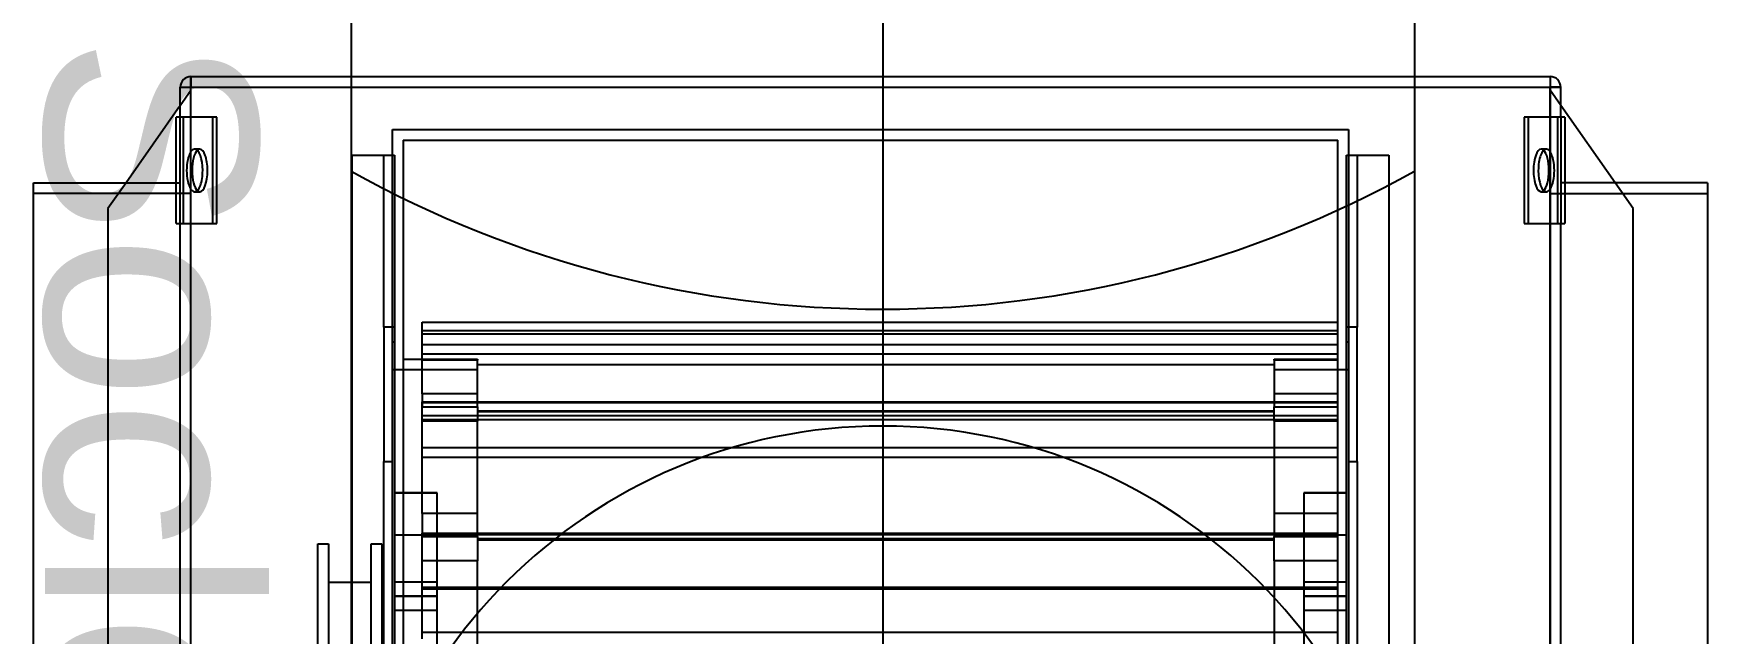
# Model space of a CAD drawing. Header units: millimetres. Extents: x 522027 to 600964, y -380282 to -298602.
# Drawn here: x 560992 to 561779, y -339622 to -339339 of the extents above; entities that cross this region are included whole.
import ezdxf

# ---------------------------------------------------------------- set-up
doc = ezdxf.new("R2010")
doc.units = ezdxf.units.MM
doc.layers.add('3-BAT C-Niveau -2', color=7, linetype='Continuous')
doc.layers.add('prlm-VMC', color=82, linetype='Continuous', lineweight=25)
doc.styles.add('Arial', font='arial.ttf')

msp = doc.modelspace()

# ---------------------------------------------------------------- linework, layer by layer
at = {"layer": 'prlm-VMC'}
for p, q in [((561141, -339178.89), (561141, -339774.13)), ((561391, -339178.89), (561391, -340099.13)), ((561641, -339178.89), (561641, -339774.13)), ((561065.71, -339359.63), (561065.71, -339364.63)), ((561065.71, -339364.63), (561065.71, -339359.63)), ((561065.71, -339359.63), (561704.71, -339359.63)), ((561704.71, -339359.63), (561704.71, -339364.63)), ((561704.71, -339359.63), (561704.71, -339364.63)), ((561060.71, -339378.83), (561060.71, -339364.63)), ((561060.71, -339364.63), (561065.71, -339364.63)), ((561060.71, -339364.63), (561065.71, -339364.63)), ((561060.71, -339373.2), (561065.71, -339366.06)), ((561065.71, -339366.06), (561065.71, -339364.63)), ((561065.71, -340238.63), (561065.71, -339364.63)), ((561065.71, -339364.63), (561704.71, -339364.63)), ((561065.71, -339364.63), (561704.71, -339364.63)), ((561065.71, -339364.63), (561704.71, -339364.63)), ((561065.71, -339378.83), (561065.71, -339364.63)), ((561704.71, -339364.63), (561704.71, -340238.63)), ((561704.71, -339364.63), (561709.71, -339364.63)), ((561709.71, -339364.63), (561704.71, -339364.63)), ((561704.71, -339378.83), (561704.71, -339364.63)), ((561704.71, -339366.06), (561704.71, -339364.63)), ((561709.71, -339373.2), (561704.71, -339366.06)), ((561709.71, -339378.83), (561709.71, -339364.63)), ((561060.71, -339373.2), (561035.21, -339409.63)), ((561735.22, -339409.63), (561709.71, -339373.2)), ((561076.04, -339378.83), (561058.81, -339378.83)), ((561058.81, -339428.83), (561058.81, -339378.83)), ((561060.71, -339428.83), (561060.71, -339378.83)), ((561062.05, -339378.83), (561062.05, -339428.83)), ((561065.71, -339428.83), (561065.71, -339378.83)), ((561077.92, -339378.83), (561076.04, -339378.83)), ((561076.04, -339428.83), (561076.04, -339378.83)), ((561077.92, -339428.83), (561077.92, -339378.83)), ((561160.46, -339642.63), (561160.46, -339384.63)), ((561160.46, -339384.63), (561235.38, -339384.63)), ((561235.38, -339384.63), (561310.3, -339384.63)), ((561310.3, -339384.63), (561385.21, -339384.63)), ((561385.21, -339384.63), (561460.13, -339384.63)), ((561460.13, -339384.63), (561535.05, -339384.63)), ((561535.05, -339384.63), (561609.96, -339384.63)), ((561609.96, -339384.63), (561609.96, -339642.63)), ((561694.39, -339378.83), (561692.51, -339378.83)), ((561692.51, -339378.83), (561692.51, -339428.83)), ((561711.61, -339378.83), (561694.39, -339378.83)), ((561694.39, -339378.83), (561694.39, -339428.83)), ((561704.71, -339428.83), (561704.71, -339378.83)), ((561708.37, -339428.83), (561708.37, -339378.83)), ((561709.71, -339378.83), (561709.71, -339428.83)), ((561711.61, -339378.83), (561711.61, -339428.83)), ((561165.46, -339389.63), (561165.46, -339647.63)), ((561165.46, -339389.63), (561238.71, -339389.63)), ((561238.71, -339389.63), (561311.96, -339389.63)), ((561311.96, -339389.63), (561385.21, -339389.63)), ((561385.21, -339389.63), (561458.46, -339389.63)), ((561458.46, -339389.63), (561531.71, -339389.63)), ((561531.71, -339389.63), (561604.96, -339389.63)), ((561604.96, -339647.63), (561604.96, -339389.63)), ((561069.91, -339393.83), (561067.49, -339393.83)), ((561141.46, -339396.63), (561156.46, -339396.63)), ((561141.46, -340071.63), (561141.46, -339396.63)), ((561156.46, -339477.63), (561156.46, -339396.63)), ((561156.46, -339396.63), (561161.46, -339396.63)), ((561161.46, -339396.63), (561161.46, -339477.63)), ((561608.96, -339477.63), (561608.96, -339396.63)), ((561608.96, -339396.63), (561613.96, -339396.63)), ((561613.96, -339396.63), (561628.96, -339396.63)), ((561613.96, -339396.63), (561613.96, -339477.63)), ((561628.96, -339396.63), (561628.96, -340071.63)), ((561702.94, -339393.83), (561700.52, -339393.83)), ((560991.71, -339909.63), (560991.71, -339409.63)), ((560991.71, -339409.63), (561058.81, -339409.63)), ((560991.71, -339910.13), (560991.71, -339410.13)), ((561065.71, -339414.63), (560991.71, -339414.63)), ((561035.21, -339409.63), (561026.71, -339421.76)), ((561058.81, -339409.63), (561060.71, -339409.63)), ((561067.49, -339413.83), (561069.91, -339413.83)), ((561700.52, -339413.83), (561702.94, -339413.83)), ((561704.71, -339414.63), (561778.71, -339414.63)), ((561711.61, -339409.63), (561709.71, -339409.63)), ((561778.71, -339409.63), (561711.61, -339409.63)), ((561743.71, -339421.76), (561735.22, -339409.63)), ((561778.71, -339409.63), (561778.71, -339909.63)), ((561026.71, -339421.76), (561026.71, -339909.63)), ((561743.71, -339909.63), (561743.71, -339421.76)), ((561058.81, -339428.83), (561076.04, -339428.83)), ((561060.71, -340174.43), (561060.71, -339428.83)), ((561065.71, -340174.43), (561065.71, -339428.83)), ((561076.04, -339428.83), (561077.92, -339428.83)), ((561692.51, -339428.83), (561694.39, -339428.83)), ((561694.39, -339428.83), (561711.61, -339428.83)), ((561704.71, -340174.43), (561704.71, -339428.83)), ((561709.71, -340174.43), (561709.71, -339428.83)), ((561060.7, -339446.23), (561060.7, -339443.83)), ((561060.71, -339443.83), (561060.7, -339443.83)), ((561060.71, -339446.23), (561060.7, -339446.23)), ((561060.7, -339454.77), (561060.7, -339446.23)), ((561060.71, -339446.23), (561060.7, -339446.23)), ((561060.71, -339454.77), (561060.7, -339454.77)), ((561060.71, -339454.77), (561060.7, -339454.77)), ((561060.7, -339457.17), (561060.7, -339454.77)), ((561060.71, -339457.17), (561060.7, -339457.17)), ((561060.71, -339463.83), (561060.7, -339463.83)), ((561060.7, -339469.3), (561060.7, -339463.83)), ((561060.71, -339466.23), (561060.7, -339466.23)), ((561060.71, -339467.73), (561060.7, -339467.73)), ((561060.71, -339468.38), (561060.7, -339468.38)), ((561060.71, -339469.3), (561060.7, -339469.3)), ((561060.7, -339471.7), (561060.7, -339469.3)), ((561060.71, -339470.5), (561060.7, -339470.5)), ((561060.71, -339471.7), (561060.7, -339471.7)), ((561060.7, -339477.17), (561060.7, -339471.7)), ((561060.71, -339470.5), (561060.71, -339468.38)), ((561060.71, -339472.62), (561060.71, -339470.5)), ((561060.71, -339472.62), (561060.7, -339472.62)), ((561060.71, -339473.27), (561060.7, -339473.27)), ((561060.71, -339474.77), (561060.7, -339474.77)), ((561060.71, -339477.17), (561060.7, -339477.17)), ((561156.46, -339477.63), (561156.46, -339540.87)), ((561161.46, -339477.63), (561156.46, -339477.63)), ((561161.46, -339477.63), (561161.46, -339484.47)), ((561174.46, -339479.19), (561174.46, -339475.3)), ((561174.46, -339475.3), (561604.96, -339475.3)), ((561174.46, -339480.78), (561174.46, -339479.19)), ((561174.46, -339479.19), (561604.96, -339479.19)), ((561608.96, -339484.47), (561608.96, -339477.63)), ((561613.96, -339477.63), (561608.96, -339477.63)), ((561613.96, -339540.87), (561613.96, -339477.63)), ((561060.71, -339483.83), (561060.7, -339483.83)), ((561060.7, -339503.83), (561060.7, -339483.83)), ((561060.7, -339486.23), (561060.71, -339486.23)), ((561060.71, -339501.43), (561060.71, -339486.23)), ((561160.46, -339484.47), (561161.46, -339484.47)), ((561161.46, -339484.47), (561161.46, -339566.56)), ((561174.46, -339485.72), (561174.46, -339480.78)), ((561174.46, -339480.78), (561604.96, -339480.78)), ((561174.46, -339493.13), (561174.46, -339485.72)), ((561174.46, -339485.72), (561604.96, -339485.72)), ((561608.96, -339555.5), (561608.96, -339484.47)), ((561608.96, -339484.47), (561609.96, -339484.47)), ((561165.46, -339492.63), (561174.46, -339492.63)), ((561174.46, -339490.16), (561604.96, -339490.16)), ((561174.46, -339492.63), (561200.46, -339492.63)), ((561200.46, -339493.13), (561174.46, -339493.13)), ((561174.46, -339509.01), (561174.46, -339493.13)), ((561200.46, -339492.63), (561200.46, -339493.13)), ((561200.46, -339515.01), (561200.46, -339493.13)), ((561200.46, -339495.1), (561574.96, -339495.1)), ((561574.96, -339493.13), (561574.96, -339492.63)), ((561574.96, -339492.63), (561604.96, -339492.63)), ((561574.96, -339493.13), (561574.96, -339515.01)), ((561604.96, -339493.13), (561574.96, -339493.13)), ((561060.71, -339501.43), (561060.7, -339501.43)), ((561060.7, -339503.83), (561060.71, -339503.83)), ((561200.46, -339497.63), (561160.46, -339497.63)), ((561609.96, -339497.63), (561574.96, -339497.63)), ((561060.71, -339510.5), (561060.7, -339510.5)), ((561060.7, -339515.83), (561060.7, -339510.5)), ((561060.71, -339510.5), (561060.7, -339510.5)), ((561200.46, -339509.01), (561174.46, -339509.01)), ((561174.46, -339509.01), (561174.46, -339515.01)), ((561604.96, -339509.01), (561574.96, -339509.01)), ((561060.71, -339512.9), (561060.7, -339512.9)), ((561060.71, -339512.9), (561060.7, -339512.9)), ((561060.71, -339512.9), (561060.7, -339512.9)), ((561060.71, -339514.36), (561060.7, -339514.36)), ((561060.71, -339515.02), (561060.7, -339515.02)), ((561060.71, -339515.02), (561060.7, -339515.02)), ((561060.71, -339515.83), (561060.7, -339515.83)), ((561060.71, -339515.83), (561060.7, -339515.83)), ((561060.7, -339518.5), (561060.7, -339515.83)), ((561060.71, -339515.83), (561060.7, -339515.83)), ((561060.71, -339515.83), (561060.7, -339515.83)), ((561060.71, -339515.83), (561060.7, -339515.83)), ((561060.71, -339518.5), (561060.7, -339518.5)), ((561060.71, -339518.5), (561060.7, -339518.5)), ((561060.7, -339523.83), (561060.7, -339518.5)), ((561060.71, -339518.5), (561060.7, -339518.5)), ((561060.71, -339518.5), (561060.7, -339518.5)), ((561060.71, -339518.5), (561060.7, -339518.5)), ((561060.71, -339519.31), (561060.7, -339519.31)), ((561174.46, -339512.67), (561604.96, -339512.67)), ((561174.46, -339534.17), (561174.46, -339512.67)), ((561174.46, -339513.06), (561604.96, -339513.06)), ((561174.46, -339515.01), (561200.46, -339515.01)), ((561174.46, -339515.01), (561200.46, -339515.01)), ((561174.46, -339519.22), (561604.96, -339519.22)), ((561200.46, -339515.01), (561200.46, -339517.34)), ((561200.46, -339516.95), (561574.96, -339516.95)), ((561200.46, -339517.34), (561200.46, -339521.86)), ((561200.46, -339517.34), (561574.96, -339517.34)), ((561574.96, -339517.34), (561574.96, -339515.01)), ((561574.96, -339515.01), (561604.96, -339515.01)), ((561574.96, -339515.01), (561604.96, -339515.01)), ((561574.96, -339521.86), (561574.96, -339517.34)), ((561060.71, -339519.97), (561060.7, -339519.97)), ((561060.71, -339519.97), (561060.7, -339519.97)), ((561060.7, -339521.43), (561060.71, -339521.43)), ((561060.71, -339521.43), (561060.7, -339521.43)), ((561060.7, -339523.83), (561060.7, -339523.83)), ((561060.7, -339523.83), (561060.71, -339523.83)), ((561060.71, -339523.83), (561060.7, -339523.83)), ((561174.46, -339521.01), (561604.96, -339521.01)), ((561200.46, -339521.86), (561174.46, -339521.86)), ((561200.46, -339576.13), (561200.46, -339521.86)), ((561574.96, -339521.86), (561574.96, -339576.13)), ((561604.96, -339521.86), (561574.96, -339521.86)), ((561174.46, -339534.17), (561604.96, -339534.17)), ((561174.46, -339538.84), (561174.46, -339534.17)), ((561156.46, -339540.87), (561160.46, -339540.87)), ((561156.46, -339778.4), (561156.46, -339540.87)), ((561174.46, -339565.25), (561174.46, -339538.84)), ((561174.46, -339538.84), (561604.96, -339538.84)), ((561609.96, -339540.87), (561613.96, -339540.87)), ((561613.96, -339540.87), (561613.96, -339778.4)), ((561060.7, -339559.03), (561060.7, -339550.5)), ((561060.71, -339550.5), (561060.7, -339550.5)), ((561060.71, -339553.57), (561060.7, -339553.57)), ((561060.71, -339559.03), (561060.71, -339553.57)), ((561161.46, -339555.5), (561161.46, -339604.23)), ((561181.46, -339555.5), (561161.46, -339555.5)), ((561161.46, -339555.5), (561181.46, -339555.5)), ((561181.46, -339604.23), (561181.46, -339555.5)), ((561588.96, -339555.5), (561588.96, -339604.23)), ((561608.96, -339555.5), (561588.96, -339555.5)), ((561588.96, -339555.5), (561608.96, -339555.5)), ((561608.96, -339604.23), (561608.96, -339555.5)), ((561060.71, -339559.03), (561060.7, -339559.03)), ((561060.71, -339559.03), (561060.7, -339559.03)), ((561060.7, -339561.43), (561060.7, -339559.03)), ((561060.7, -339563.83), (561060.7, -339561.43)), ((561060.71, -339561.43), (561060.7, -339561.43)), ((561060.71, -339563.83), (561060.7, -339563.83)), ((561200.46, -339565.25), (561174.46, -339565.25)), ((561174.46, -339565.25), (561174.46, -339576.13)), ((561604.96, -339565.25), (561574.96, -339565.25)), ((561060.71, -339570.5), (561060.7, -339570.5)), ((561060.7, -339583.83), (561060.7, -339570.5)), ((561060.7, -339572.9), (561060.71, -339572.9)), ((561060.71, -339572.9), (561060.7, -339572.9)), ((561060.71, -339581.43), (561060.71, -339572.9)), ((561174.46, -339621.19), (561174.46, -339574.56)), ((561174.46, -339574.56), (561604.96, -339574.56)), ((561060.71, -339581.43), (561060.7, -339581.43)), ((561060.71, -339581.43), (561060.7, -339581.43)), ((561125.46, -339672.15), (561125.46, -339579.63)), ((561125.46, -339579.63), (561126.3, -339579.63)), ((561126.3, -339579.63), (561127.13, -339579.63)), ((561127.13, -339579.63), (561127.96, -339579.63)), ((561127.96, -339579.63), (561128.8, -339579.63)), ((561128.8, -339579.63), (561129.63, -339579.63)), ((561129.63, -339579.63), (561130.46, -339579.63)), ((561130.46, -339579.63), (561130.46, -339672.15)), ((561150.46, -339672.15), (561150.46, -339579.63)), ((561150.46, -339579.63), (561151.3, -339579.63)), ((561151.3, -339579.63), (561152.13, -339579.63)), ((561152.13, -339579.63), (561152.96, -339579.63)), ((561152.96, -339579.63), (561153.8, -339579.63)), ((561153.8, -339579.63), (561154.63, -339579.63)), ((561154.63, -339579.63), (561155.46, -339579.63)), ((561155.46, -339579.63), (561155.46, -339672.15)), ((561181.46, -339575.49), (561161.46, -339575.49)), ((561181.46, -339575.49), (561161.46, -339575.49)), ((561174.46, -339575.24), (561604.96, -339575.24)), ((561174.46, -339576.13), (561200.46, -339576.13)), ((561174.46, -339576.13), (561200.46, -339576.13)), ((561200.46, -339576.13), (561200.46, -339577.71)), ((561200.46, -339577.03), (561574.96, -339577.03)), ((561200.46, -339577.71), (561200.46, -339587.51)), ((561200.46, -339577.71), (561574.96, -339577.71)), ((561574.96, -339577.71), (561574.96, -339576.13)), ((561574.96, -339576.13), (561604.96, -339576.13)), ((561574.96, -339576.13), (561604.96, -339576.13)), ((561574.96, -339587.51), (561574.96, -339577.71)), ((561608.96, -339575.49), (561588.96, -339575.49)), ((561608.96, -339575.49), (561588.96, -339575.49)), ((561060.7, -339583.83), (561060.71, -339583.83)), ((561060.71, -339583.83), (561060.7, -339583.83)), ((561060.7, -339603.83), (561060.7, -339590.5)), ((561060.71, -339590.5), (561060.7, -339590.5)), ((561200.46, -339587.51), (561174.46, -339587.51)), ((561200.46, -339659.63), (561200.46, -339587.51)), ((561574.96, -339587.51), (561574.96, -339647.63)), ((561604.96, -339587.51), (561574.96, -339587.51)), ((561060.71, -339592.9), (561060.7, -339592.9)), ((561060.71, -339601.43), (561060.71, -339592.9)), ((561130.46, -339597.63), (561133.8, -339597.63)), ((561133.8, -339597.63), (561137.13, -339597.63)), ((561137.13, -339597.63), (561140.46, -339597.63)), ((561140.46, -339597.63), (561143.8, -339597.63)), ((561143.8, -339597.63), (561147.13, -339597.63)), ((561147.13, -339597.63), (561150.46, -339597.63)), ((561181.46, -339597.63), (561161.46, -339597.63)), ((561181.46, -339597.63), (561161.46, -339597.63)), ((561161.46, -339597.63), (561161.46, -339638.97)), ((561181.46, -339638.97), (561181.46, -339597.63)), ((561608.96, -339597.63), (561588.96, -339597.63)), ((561608.96, -339597.63), (561588.96, -339597.63)), ((561588.96, -339597.63), (561588.96, -339638.97)), ((561608.96, -339638.97), (561608.96, -339597.63)), ((561060.71, -339601.43), (561060.7, -339601.43)), ((561060.71, -339603.83), (561060.7, -339603.83)), ((561161.46, -339604.23), (561181.46, -339604.23)), ((561181.46, -339604.23), (561161.46, -339604.23)), ((561174.46, -339599.98), (561604.96, -339599.98)), ((561174.46, -339600.76), (561604.96, -339600.76)), ((561588.96, -339604.23), (561608.96, -339604.23)), ((561608.96, -339604.23), (561588.96, -339604.23)), ((561060.71, -339610.5), (561060.7, -339610.5)), ((561060.7, -339623.83), (561060.7, -339610.5)), ((561060.71, -339612.9), (561060.7, -339612.9)), ((561060.71, -339621.43), (561060.71, -339612.9)), ((561161.46, -339610.73), (561164.8, -339610.73)), ((561164.8, -339610.73), (561168.13, -339610.73)), ((561168.13, -339610.73), (561171.46, -339610.73)), ((561171.46, -339610.73), (561174.8, -339610.73)), ((561174.8, -339610.73), (561178.13, -339610.73)), ((561178.13, -339610.73), (561181.46, -339610.73)), ((561588.96, -339610.73), (561592.3, -339610.73)), ((561592.3, -339610.73), (561595.63, -339610.73)), ((561595.63, -339610.73), (561598.96, -339610.73)), ((561598.96, -339610.73), (561602.3, -339610.73)), ((561602.3, -339610.73), (561605.63, -339610.73)), ((561605.63, -339610.73), (561608.96, -339610.73)), ((561060.71, -339621.43), (561060.7, -339621.43)), ((561174.46, -339624.33), (561174.46, -339621.19)), ((561174.46, -339621.19), (561604.96, -339621.19))]:
    msp.add_line(p, q, dxfattribs=at)
for centre, radius, start, end in [((561065.71, -339364.63), 5, 90.00002, 180.00002), ((561704.71, -339364.63), 5, 359.99998, 90.00002), ((561391, -338955.86), 513.27, 240.85157, 299.14843), ((561391, -339774.13), 250, 0, 180)]:
    msp.add_arc(centre, radius, start, end, dxfattribs=at)
for centre, major_axis, ratio, start_param, end_param in [((561067.49, -339403.83), (0, 10), 0.377099, 0, 3.141593), ((561069.91, -339403.83), (0, -10), 0.36397, -2.808111, -0.333482), ((561067.49, -339403.83), (0, 10), 0.377099, -1.570796, 0), ((561069.91, -339403.83), (0, -10), 0.36397, -3.141593, -2.808111), ((561069.91, -339403.83), (0, -10), 0.36397, 1.570796, 3.141593), ((561700.52, -339403.83), (0, 10), 0.36397, 0, 1.570796), ((561702.94, -339403.83), (0, -10), 0.377099, -3.141593, -1.570796), ((561700.52, -339403.83), (0, 10), 0.36397, -0.333482, 0), ((561700.52, -339403.83), (0, 10), 0.36397, -2.808111, -0.333482), ((561702.94, -339403.83), (0, -10), 0.377099, 0, 3.141593), ((561067.49, -339403.83), (0, 10), 0.377099, -3.141593, -1.570796), ((561069.91, -339403.83), (0, -10), 0.36397, 0, 1.570796), ((561700.52, -339403.83), (0, 10), 0.36397, 1.570796, 3.141593), ((561702.94, -339403.83), (0, -10), 0.377099, -1.570796, 0), ((561069.91, -339403.83), (0, -10), 0.36397, -0.333482, 0), ((561700.52, -339403.83), (0, 10), 0.36397, -3.141593, -2.808111)]:
    msp.add_ellipse(centre, major_axis=major_axis, ratio=ratio, start_param=start_param, end_param=end_param, dxfattribs=at)

# ---------------------------------------------------------------- texts
at = {"layer": '3-BAT C-Niveau -2', "insert": (561097.06, -339709.71), "char_height": 100, "attachment_point": 2, "rotation": 269.99999, "line_spacing_factor": 0.834288, "style": 'Arial'}
msp.add_mtext('Socle béton\\P+ résilient', dxfattribs=at)

doc.saveas('drawing.dxf')
